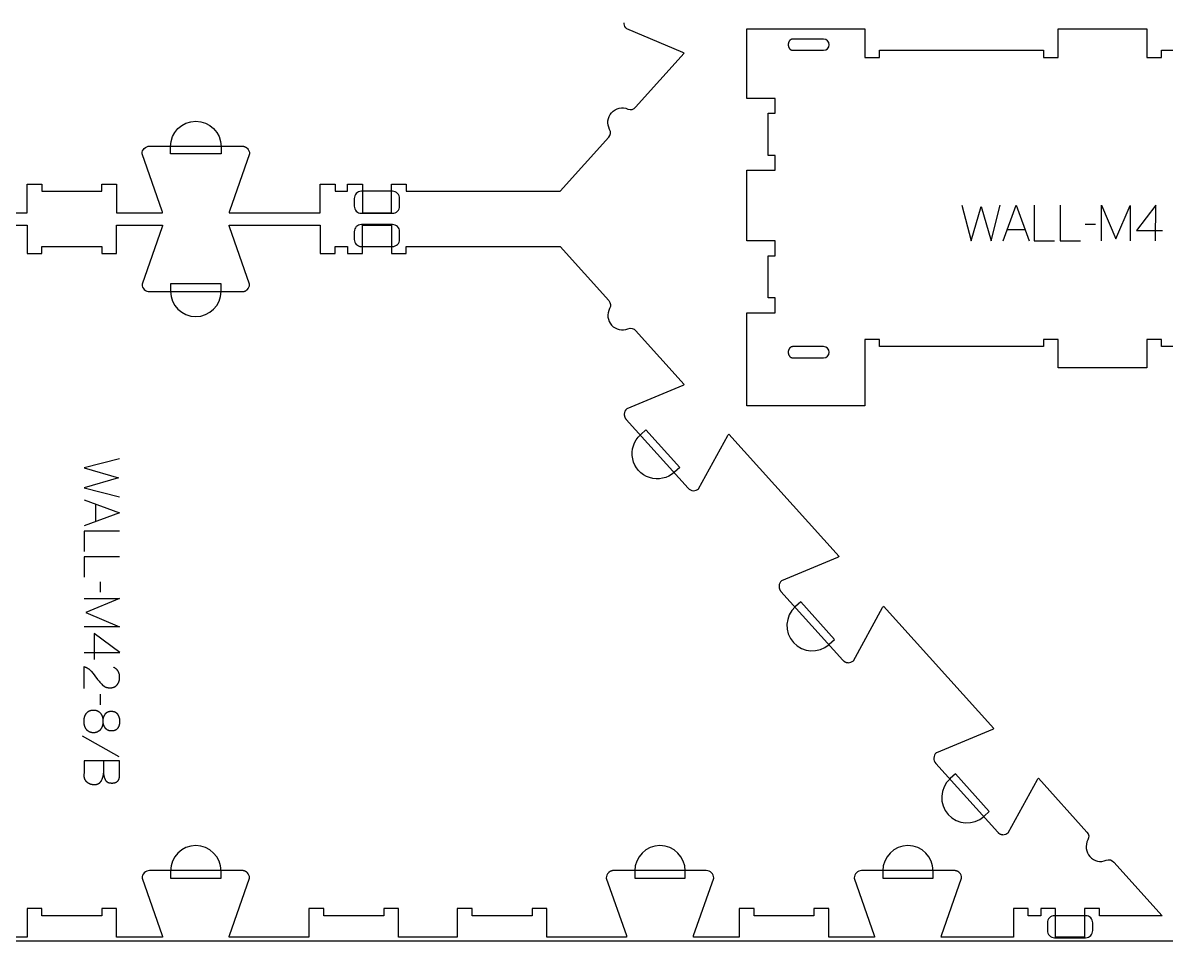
# Model space of a CAD drawing. Extents: x 2032 to 5216, y -27186 to -19593.
# Drawn here: x 2995 to 3959, y -22837 to -22063 of the extents above; entities that cross this region are included whole.
import ezdxf

# ---------------------------------------------------------------- set-up
doc = ezdxf.new("R2010")
doc.units = 0
for name, color, linetype in [('0_SHEET_SPRUCEPLY_2440X122', 1, 'CONTINUOUS'), ('1_ANYTOOL_1MMDEEP_LABELS_S', 2, 'CONTINUOUS'), ('3_ANYTOOL_CUTTHROUGH_INSID', 4, 'CONTINUOUS'), ('4_ANYTOOL_CUTTHROUGH_OUTSI', 5, 'CONTINUOUS'), ('5_ANYTOOL_HALF_MILL_9MM_IN', 3, 'CONTINUOUS')]:
    doc.layers.add(name, color=color, linetype=linetype)

msp = doc.modelspace()

# ---------------------------------------------------------------- linework, layer by layer
at = {"layer": '0_SHEET_SPRUCEPLY_2440X122'}
msp.add_lwpolyline([(4843.91, -21616.71), (4843.91, -22836.71), (2403.91, -22836.71), (2403.91, -21616.71)], close=True, dxfattribs=at)
at = {"layer": '1_ANYTOOL_1MMDEEP_LABELS_S'}
for points in [[(3786.63, -22217.07), (3794.34, -22247.07), (3802.78, -22217.97), (3811.27, -22247.07), (3818.77, -22217.07)], [(3821.34, -22247.07), (3832.23, -22217.07), (3843.28, -22247.07)], [(3847.57, -22217.07), (3847.57, -22247.07), (3864.67, -22247.07)], [(3869.38, -22217.07), (3869.38, -22247.07), (3886.48, -22247.07)], [(3904.27, -22247.07), (3904.27, -22217.07), (3916.27, -22245.44), (3928.27, -22217.2), (3928.27, -22247.07)], [(3949.83, -22247.07), (3949.87, -22217.03), (3933.84, -22238.42)], [(3824.81, -22237.52), (3839.73, -22237.52)], [(3899.13, -22233.19), (3890.34, -22233.27)], [(3933.84, -22238.42), (3955.61, -22238.42)], [(3076.97, -22430.47), (3046.97, -22438.18), (3076.07, -22446.62), (3046.97, -22455.11), (3076.97, -22462.61)], [(3046.97, -22465.18), (3076.97, -22476.07), (3046.97, -22487.12)], [(3056.53, -22468.65), (3056.53, -22483.57)], [(3076.97, -22491.41), (3046.97, -22491.41), (3046.97, -22508.51)], [(3076.97, -22513.22), (3046.97, -22513.22), (3046.97, -22530.32)], [(3060.85, -22542.97), (3060.77, -22534.18)], [(3046.97, -22548.11), (3076.97, -22548.11), (3048.6, -22560.11), (3076.84, -22572.11), (3046.97, -22572.11)], [(3046.97, -22593.67), (3077.01, -22593.71), (3055.63, -22577.68)], [(3055.63, -22577.68), (3055.63, -22599.45)], [(3047.01, -22623.88), (3047.05, -22605.58), (3047.51, -22605.73), (3047.73, -22605.81), (3047.96, -22605.89), (3048.18, -22605.97), (3048.39, -22606.06), (3048.61, -22606.16), (3048.82, -22606.25), (3049.03, -22606.35), (3049.24, -22606.46), (3049.44, -22606.56), (3049.65, -22606.67), (3049.85, -22606.79), (3050.04, -22606.9), (3050.24, -22607.03), (3050.43, -22607.15), (3050.63, -22607.28), (3050.81, -22607.41), (3051, -22607.55), (3051.18, -22607.69), (3051.37, -22607.83), (3051.54, -22607.97), (3051.72, -22608.12), (3051.9, -22608.28), (3052.07, -22608.43), (3052.24, -22608.59), (3052.4, -22608.76), (3052.57, -22608.93), (3052.73, -22609.1), (3052.89, -22609.27), (3053.2, -22609.63), (3054.42, -22611.11), (3055.61, -22612.6), (3056.77, -22614.11), (3057.9, -22615.63), (3058.46, -22616.39), (3059.03, -22617.12), (3059.6, -22617.83), (3060.19, -22618.52), (3060.78, -22619.19), (3061.38, -22619.83), (3061.99, -22620.45), (3062.61, -22621.05), (3062.77, -22621.2), (3062.93, -22621.34), (3063.09, -22621.47), (3063.25, -22621.6), (3063.42, -22621.73), (3063.58, -22621.85), (3063.75, -22621.97), (3063.93, -22622.08), (3064.1, -22622.19), (3064.28, -22622.3), (3064.46, -22622.39), (3064.64, -22622.49), (3064.82, -22622.58), (3065.01, -22622.66), (3065.2, -22622.74), (3065.39, -22622.82), (3065.58, -22622.89), (3065.77, -22622.96), (3065.97, -22623.02), (3066.17, -22623.08), (3066.37, -22623.13), (3066.58, -22623.18), (3066.78, -22623.22), (3066.99, -22623.26), (3067.2, -22623.3), (3067.41, -22623.33), (3067.63, -22623.35), (3067.85, -22623.37), (3068.07, -22623.39), (3068.29, -22623.4), (3068.51, -22623.41), (3068.74, -22623.41), (3068.99, -22623.41), (3069.24, -22623.4), (3069.48, -22623.39), (3069.72, -22623.37), (3069.95, -22623.35), (3070.18, -22623.32), (3070.41, -22623.29), (3070.63, -22623.25), (3070.85, -22623.21), (3071.07, -22623.16), (3071.28, -22623.11), (3071.49, -22623.05), (3071.69, -22622.99), (3071.9, -22622.93), (3072.09, -22622.85), (3072.29, -22622.78), (3072.48, -22622.7), (3072.66, -22622.61), (3072.84, -22622.52), (3073.02, -22622.42), (3073.2, -22622.32), (3073.37, -22622.21), (3073.53, -22622.1), (3073.7, -22621.99), (3073.86, -22621.87), (3074.01, -22621.74), (3074.16, -22621.61), (3074.31, -22621.47), (3074.46, -22621.33), (3074.6, -22621.19), (3074.73, -22621.04), (3074.87, -22620.88), (3075, -22620.72), (3075.12, -22620.56), (3075.24, -22620.4), (3075.36, -22620.23), (3075.47, -22620.06), (3075.58, -22619.89), (3075.69, -22619.71), (3075.79, -22619.53), (3075.88, -22619.35), (3075.98, -22619.17), (3076.06, -22618.99), (3076.15, -22618.8), (3076.23, -22618.61), (3076.3, -22618.41), (3076.38, -22618.22), (3076.44, -22618.02), (3076.51, -22617.82), (3076.57, -22617.62), (3076.62, -22617.41), (3076.67, -22617.2), (3076.72, -22616.99), (3076.76, -22616.78), (3076.8, -22616.56), (3076.84, -22616.34), (3076.87, -22616.12), (3076.89, -22615.89), (3076.92, -22615.67), (3076.94, -22615.44), (3076.95, -22615.21), (3076.96, -22614.97), (3076.97, -22614.5), (3076.96, -22614.13), (3076.95, -22613.77), (3076.92, -22613.42), (3076.89, -22613.07), (3076.84, -22612.73), (3076.79, -22612.39), (3076.72, -22612.07), (3076.65, -22611.75), (3076.56, -22611.43), (3076.52, -22611.28), (3076.47, -22611.13), (3076.42, -22610.97), (3076.37, -22610.82), (3076.31, -22610.68), (3076.25, -22610.53), (3076.19, -22610.38), (3076.13, -22610.24), (3076.06, -22610.1), (3075.99, -22609.96), (3075.92, -22609.82), (3075.85, -22609.69), (3075.77, -22609.55), (3075.69, -22609.42), (3075.61, -22609.28), (3075.53, -22609.15), (3075.44, -22609.03), (3075.35, -22608.9), (3075.26, -22608.77), (3075.17, -22608.65), (3075.07, -22608.53), (3074.98, -22608.41), (3074.87, -22608.29), (3074.77, -22608.17), (3074.67, -22608.06), (3074.56, -22607.94), (3074.45, -22607.83), (3074.33, -22607.72), (3074.22, -22607.61), (3074.1, -22607.5), (3073.98, -22607.4), (3073.86, -22607.29), (3073.6, -22607.09), (3073.34, -22606.89), (3073.06, -22606.7), (3072.78, -22606.52), (3072.49, -22606.34), (3072.18, -22606.17), (3071.87, -22606.01)], [(3060.85, -22637.6), (3060.77, -22628.81)], [(3076.5, -22681.4), (3045.73, -22664.21)], [(3076.97, -22684.82), (3046.97, -22684.82), (3046.97, -22694.51), (3046.88, -22697.04), (3046.88, -22697.27), (3046.88, -22697.49), (3046.88, -22697.72), (3046.89, -22697.93), (3046.91, -22698.15), (3046.93, -22698.36), (3046.96, -22698.57), (3047, -22698.78), (3047.04, -22698.98), (3047.08, -22699.18), (3047.13, -22699.38), (3047.19, -22699.58), (3047.25, -22699.77), (3047.32, -22699.96), (3047.39, -22700.14), (3047.47, -22700.32), (3047.55, -22700.5), (3047.64, -22700.68), (3047.73, -22700.85), (3047.83, -22701.02), (3047.94, -22701.18), (3048.05, -22701.35), (3048.17, -22701.51), (3048.29, -22701.66), (3048.42, -22701.82), (3048.55, -22701.97), (3048.69, -22702.11), (3048.84, -22702.26), (3048.99, -22702.4), (3049.15, -22702.54), (3049.31, -22702.67), (3049.48, -22702.8), (3049.65, -22702.93), (3049.82, -22703.05), (3049.99, -22703.17), (3050.16, -22703.29), (3050.34, -22703.4), (3050.52, -22703.51), (3050.69, -22703.61), (3050.87, -22703.71), (3051.05, -22703.81), (3051.23, -22703.9), (3051.41, -22703.99), (3051.6, -22704.07), (3051.78, -22704.15), (3051.97, -22704.22), (3052.15, -22704.29), (3052.34, -22704.36), (3052.53, -22704.42), (3052.72, -22704.48), (3052.91, -22704.54), (3053.1, -22704.59), (3053.3, -22704.64), (3053.49, -22704.68), (3053.69, -22704.72), (3053.88, -22704.75), (3054.08, -22704.78), (3054.28, -22704.81), (3054.48, -22704.83), (3054.68, -22704.85), (3054.88, -22704.86), (3055.09, -22704.87), (3055.29, -22704.88), (3055.5, -22704.88), (3055.75, -22704.88), (3056, -22704.87), (3056.24, -22704.86), (3056.48, -22704.84), (3056.71, -22704.81), (3056.94, -22704.78), (3057.17, -22704.74), (3057.39, -22704.7), (3057.61, -22704.65), (3057.82, -22704.6), (3058.02, -22704.54), (3058.23, -22704.47), (3058.43, -22704.4), (3058.62, -22704.32), (3058.81, -22704.24), (3058.99, -22704.15), (3059.09, -22704.11), (3059.18, -22704.06), (3059.26, -22704.01), (3059.35, -22703.96), (3059.44, -22703.91), (3059.52, -22703.85), (3059.61, -22703.8), (3059.69, -22703.74), (3059.77, -22703.68), (3059.85, -22703.63), (3059.93, -22703.57), (3060.01, -22703.5), (3060.09, -22703.44), (3060.16, -22703.38), (3060.24, -22703.31), (3060.31, -22703.24), (3060.39, -22703.17), (3060.46, -22703.1), (3060.53, -22703.03), (3060.6, -22702.96), (3060.67, -22702.88), (3060.73, -22702.81), (3060.87, -22702.65), (3060.99, -22702.49), (3061.12, -22702.32), (3061.23, -22702.15), (3061.35, -22701.97), (3061.56, -22701.6), (3061.77, -22701.23), (3061.96, -22700.85), (3062.14, -22700.46), (3062.31, -22700.07), (3062.47, -22699.67), (3062.62, -22699.27), (3062.76, -22698.86), (3062.88, -22698.44), (3062.99, -22698.02), (3063.09, -22697.59), (3063.18, -22697.16), (3063.26, -22696.72), (3063.33, -22696.28), (3063.38, -22695.82), (3063.43, -22695.37)], [(3063.3, -22684.82), (3063.43, -22695.37), (3063.46, -22695.77), (3063.5, -22696.16), (3063.55, -22696.55), (3063.6, -22696.93), (3063.67, -22697.31), (3063.75, -22697.68), (3063.83, -22698.04), (3063.92, -22698.4), (3064.03, -22698.76), (3064.14, -22699.11), (3064.26, -22699.45), (3064.39, -22699.79), (3064.52, -22700.12), (3064.67, -22700.45), (3064.83, -22700.77), (3064.99, -22701.09), (3065.03, -22701.17), (3065.08, -22701.24), (3065.12, -22701.32), (3065.17, -22701.39), (3065.22, -22701.46), (3065.27, -22701.54), (3065.32, -22701.61), (3065.37, -22701.68), (3065.42, -22701.74), (3065.48, -22701.81), (3065.54, -22701.88), (3065.59, -22701.94), (3065.65, -22702), (3065.71, -22702.07), (3065.78, -22702.13), (3065.84, -22702.18), (3065.9, -22702.24), (3065.97, -22702.3), (3066.04, -22702.36), (3066.11, -22702.41), (3066.18, -22702.46), (3066.25, -22702.52), (3066.32, -22702.57), (3066.4, -22702.62), (3066.47, -22702.66), (3066.55, -22702.71), (3066.63, -22702.76), (3066.71, -22702.8), (3066.79, -22702.85), (3066.87, -22702.89), (3066.96, -22702.93), (3067.04, -22702.97), (3067.13, -22703.01), (3067.22, -22703.04), (3067.4, -22703.12), (3067.58, -22703.18), (3067.77, -22703.24), (3067.97, -22703.3), (3068.17, -22703.35), (3068.38, -22703.4), (3068.59, -22703.44), (3068.81, -22703.48), (3069.04, -22703.51), (3069.27, -22703.53), (3069.5, -22703.56), (3069.74, -22703.57), (3069.99, -22703.59), (3070.24, -22703.59), (3070.5, -22703.6), (3070.89, -22703.59), (3071.09, -22703.58), (3071.28, -22703.57), (3071.47, -22703.55), (3071.65, -22703.54), (3071.83, -22703.52), (3072.01, -22703.49), (3072.19, -22703.46), (3072.36, -22703.43), (3072.53, -22703.4), (3072.7, -22703.36), (3072.86, -22703.32), (3073.02, -22703.28), (3073.17, -22703.23), (3073.33, -22703.18), (3073.48, -22703.12), (3073.62, -22703.07), (3073.77, -22703.01), (3073.91, -22702.94), (3074.05, -22702.88), (3074.18, -22702.81), (3074.31, -22702.73), (3074.44, -22702.66), (3074.56, -22702.58), (3074.69, -22702.49), (3074.81, -22702.41), (3074.92, -22702.32), (3075.03, -22702.22), (3075.14, -22702.13), (3075.25, -22702.03), (3075.35, -22701.92), (3075.45, -22701.82), (3075.55, -22701.71), (3075.64, -22701.6), (3075.73, -22701.48), (3075.82, -22701.36), (3075.9, -22701.24), (3075.98, -22701.11), (3076.06, -22700.98), (3076.13, -22700.85), (3076.2, -22700.72), (3076.27, -22700.58), (3076.34, -22700.44), (3076.4, -22700.29), (3076.46, -22700.14), (3076.51, -22699.99), (3076.56, -22699.83), (3076.61, -22699.68), (3076.66, -22699.51), (3076.7, -22699.35), (3076.74, -22699.18), (3076.78, -22699.01), (3076.81, -22698.84), (3076.84, -22698.66), (3076.87, -22698.48), (3076.89, -22698.29), (3076.91, -22698.1), (3076.93, -22697.91), (3076.94, -22697.72), (3076.96, -22697.32), (3076.97, -22696.91), (3076.97, -22684.82)]]:
    msp.add_lwpolyline(points, dxfattribs=at)
for points in [[(3062.95, -22651.65), (3062.95, -22652.19), (3062.92, -22652.71), (3062.9, -22652.96), (3062.88, -22653.22), (3062.85, -22653.47), (3062.82, -22653.71), (3062.78, -22653.95), (3062.74, -22654.19), (3062.69, -22654.43), (3062.64, -22654.66), (3062.59, -22654.89), (3062.53, -22655.12), (3062.47, -22655.34), (3062.4, -22655.56), (3062.33, -22655.77), (3062.26, -22655.99), (3062.18, -22656.2), (3062.09, -22656.4), (3062, -22656.6), (3061.91, -22656.8), (3061.81, -22657), (3061.71, -22657.19), (3061.61, -22657.38), (3061.5, -22657.57), (3061.38, -22657.75), (3061.26, -22657.93), (3061.14, -22658.11), (3061.01, -22658.28), (3060.88, -22658.45), (3060.75, -22658.62), (3060.61, -22658.78), (3060.47, -22658.94), (3060.32, -22659.09), (3060.17, -22659.23), (3060.02, -22659.38), (3059.87, -22659.51), (3059.71, -22659.64), (3059.56, -22659.77), (3059.39, -22659.89), (3059.23, -22660.01), (3059.06, -22660.12), (3058.9, -22660.22), (3058.72, -22660.32), (3058.55, -22660.42), (3058.37, -22660.51), (3058.19, -22660.59), (3058.01, -22660.67), (3057.82, -22660.75), (3057.63, -22660.82), (3057.44, -22660.88), (3057.25, -22660.94), (3057.05, -22660.99), (3056.85, -22661.04), (3056.65, -22661.09), (3056.45, -22661.13), (3056.24, -22661.16), (3056.03, -22661.19), (3055.82, -22661.21), (3055.6, -22661.23), (3055.38, -22661.24), (3055.16, -22661.25), (3054.94, -22661.25), (3054.71, -22661.25), (3054.49, -22661.24), (3054.27, -22661.23), (3054.05, -22661.21), (3053.84, -22661.19), (3053.63, -22661.16), (3053.42, -22661.13), (3053.21, -22661.09), (3053.01, -22661.04), (3052.81, -22660.99), (3052.61, -22660.94), (3052.42, -22660.88), (3052.22, -22660.82), (3052.03, -22660.75), (3051.85, -22660.67), (3051.67, -22660.59), (3051.49, -22660.51), (3051.31, -22660.42), (3051.13, -22660.32), (3050.96, -22660.22), (3050.79, -22660.12), (3050.63, -22660.01), (3050.47, -22659.89), (3050.31, -22659.77), (3050.15, -22659.64), (3050, -22659.51), (3049.84, -22659.38), (3049.7, -22659.23), (3049.55, -22659.09), (3049.41, -22658.94), (3049.27, -22658.78), (3049.13, -22658.62), (3049, -22658.45), (3048.87, -22658.28), (3048.75, -22658.11), (3048.63, -22657.93), (3048.51, -22657.75), (3048.4, -22657.57), (3048.29, -22657.38), (3048.19, -22657.19), (3048.09, -22657), (3047.99, -22656.8), (3047.9, -22656.6), (3047.81, -22656.4), (3047.73, -22656.2), (3047.65, -22655.99), (3047.58, -22655.77), (3047.51, -22655.56), (3047.44, -22655.34), (3047.38, -22655.12), (3047.33, -22654.89), (3047.27, -22654.66), (3047.22, -22654.43), (3047.18, -22654.19), (3047.14, -22653.95), (3047.1, -22653.71), (3047.07, -22653.47), (3047.04, -22653.22), (3047.02, -22652.96), (3047, -22652.71), (3046.98, -22652.19), (3046.97, -22651.65), (3046.98, -22651.12), (3047, -22650.61), (3047.02, -22650.35), (3047.04, -22650.1), (3047.07, -22649.86), (3047.1, -22649.61), (3047.14, -22649.37), (3047.18, -22649.13), (3047.22, -22648.9), (3047.27, -22648.67), (3047.33, -22648.44), (3047.38, -22648.22), (3047.44, -22648), (3047.51, -22647.78), (3047.58, -22647.56), (3047.65, -22647.35), (3047.73, -22647.14), (3047.81, -22646.94), (3047.9, -22646.74), (3047.99, -22646.54), (3048.09, -22646.34), (3048.19, -22646.15), (3048.29, -22645.96), (3048.4, -22645.78), (3048.51, -22645.59), (3048.63, -22645.42), (3048.75, -22645.24), (3048.87, -22645.07), (3049, -22644.9), (3049.13, -22644.73), (3049.27, -22644.57), (3049.41, -22644.41), (3049.55, -22644.26), (3049.7, -22644.11), (3049.84, -22643.97), (3050, -22643.84), (3050.15, -22643.7), (3050.31, -22643.58), (3050.47, -22643.46), (3050.63, -22643.34), (3050.79, -22643.23), (3050.96, -22643.12), (3051.13, -22643.02), (3051.31, -22642.93), (3051.49, -22642.84), (3051.67, -22642.75), (3051.85, -22642.67), (3052.03, -22642.6), (3052.22, -22642.53), (3052.42, -22642.47), (3052.61, -22642.41), (3052.81, -22642.35), (3053.01, -22642.3), (3053.21, -22642.26), (3053.42, -22642.22), (3053.63, -22642.19), (3053.84, -22642.16), (3054.05, -22642.14), (3054.27, -22642.12), (3054.49, -22642.11), (3054.71, -22642.1), (3054.94, -22642.1), (3055.16, -22642.1), (3055.38, -22642.11), (3055.6, -22642.12), (3055.82, -22642.14), (3056.03, -22642.16), (3056.24, -22642.19), (3056.45, -22642.22), (3056.65, -22642.26), (3056.85, -22642.3), (3057.05, -22642.35), (3057.25, -22642.41), (3057.44, -22642.47), (3057.63, -22642.53), (3057.82, -22642.6), (3058.01, -22642.67), (3058.19, -22642.75), (3058.37, -22642.84), (3058.55, -22642.93), (3058.72, -22643.02), (3058.9, -22643.12), (3059.06, -22643.23), (3059.23, -22643.34), (3059.39, -22643.46), (3059.56, -22643.58), (3059.71, -22643.7), (3059.87, -22643.84), (3060.02, -22643.97), (3060.17, -22644.11), (3060.32, -22644.26), (3060.47, -22644.41), (3060.61, -22644.57), (3060.75, -22644.73), (3060.88, -22644.9), (3061.01, -22645.07), (3061.14, -22645.24), (3061.26, -22645.42), (3061.38, -22645.59), (3061.5, -22645.78), (3061.61, -22645.96), (3061.71, -22646.15), (3061.81, -22646.34), (3061.91, -22646.54), (3062, -22646.74), (3062.09, -22646.94), (3062.18, -22647.14), (3062.26, -22647.35), (3062.33, -22647.56), (3062.4, -22647.78), (3062.47, -22648), (3062.53, -22648.22), (3062.59, -22648.44), (3062.64, -22648.67), (3062.69, -22648.9), (3062.74, -22649.13), (3062.78, -22649.37), (3062.82, -22649.61), (3062.85, -22649.86), (3062.88, -22650.1), (3062.9, -22650.35), (3062.92, -22650.61), (3062.95, -22651.12)], [(3076.97, -22651.78), (3076.96, -22652.19), (3076.94, -22652.6), (3076.91, -22653), (3076.89, -22653.19), (3076.86, -22653.39), (3076.84, -22653.58), (3076.8, -22653.77), (3076.77, -22653.96), (3076.73, -22654.14), (3076.69, -22654.33), (3076.65, -22654.51), (3076.6, -22654.69), (3076.55, -22654.87), (3076.5, -22655.04), (3076.44, -22655.22), (3076.38, -22655.39), (3076.32, -22655.56), (3076.25, -22655.73), (3076.18, -22655.89), (3076.1, -22656.05), (3076.03, -22656.22), (3075.95, -22656.38), (3075.86, -22656.53), (3075.78, -22656.69), (3075.69, -22656.84), (3075.6, -22657), (3075.5, -22657.14), (3075.4, -22657.29), (3075.3, -22657.44), (3075.19, -22657.58), (3075.08, -22657.72), (3074.97, -22657.85), (3074.85, -22657.98), (3074.73, -22658.1), (3074.61, -22658.22), (3074.48, -22658.34), (3074.35, -22658.45), (3074.22, -22658.56), (3074.08, -22658.66), (3073.94, -22658.76), (3073.8, -22658.85), (3073.65, -22658.94), (3073.5, -22659.02), (3073.34, -22659.1), (3073.19, -22659.17), (3073.02, -22659.24), (3072.86, -22659.31), (3072.69, -22659.37), (3072.52, -22659.43), (3072.35, -22659.48), (3072.17, -22659.53), (3071.99, -22659.57), (3071.8, -22659.61), (3071.61, -22659.64), (3071.42, -22659.67), (3071.23, -22659.7), (3071.03, -22659.72), (3070.82, -22659.73), (3070.62, -22659.74), (3070.41, -22659.75), (3070.2, -22659.75), (3069.97, -22659.75), (3069.75, -22659.74), (3069.53, -22659.73), (3069.32, -22659.71), (3069.1, -22659.69), (3068.9, -22659.66), (3068.69, -22659.63), (3068.49, -22659.59), (3068.3, -22659.55), (3068.1, -22659.5), (3067.91, -22659.45), (3067.73, -22659.39), (3067.55, -22659.33), (3067.37, -22659.26), (3067.2, -22659.19), (3067.03, -22659.11), (3066.86, -22659.03), (3066.69, -22658.94), (3066.54, -22658.85), (3066.38, -22658.75), (3066.23, -22658.64), (3066.08, -22658.54), (3065.93, -22658.42), (3065.79, -22658.31), (3065.66, -22658.18), (3065.52, -22658.05), (3065.39, -22657.92), (3065.27, -22657.78), (3065.14, -22657.64), (3065.02, -22657.49), (3064.91, -22657.34), (3064.8, -22657.18), (3064.69, -22657.02), (3064.58, -22656.86), (3064.48, -22656.69), (3064.38, -22656.53), (3064.29, -22656.36), (3064.2, -22656.19), (3064.11, -22656.03), (3064.03, -22655.86), (3063.95, -22655.68), (3063.87, -22655.51), (3063.8, -22655.34), (3063.73, -22655.16), (3063.66, -22654.99), (3063.6, -22654.81), (3063.54, -22654.63), (3063.48, -22654.45), (3063.43, -22654.27), (3063.38, -22654.08), (3063.33, -22653.9), (3063.29, -22653.72), (3063.25, -22653.53), (3063.21, -22653.34), (3063.18, -22653.15), (3063.15, -22652.96), (3063.12, -22652.77), (3063.1, -22652.58), (3063.08, -22652.38), (3063.07, -22652.19), (3063.05, -22651.99), (3063.05, -22651.79), (3063.04, -22651.4), (3063.05, -22651.01), (3063.06, -22650.63), (3063.1, -22650.26), (3063.12, -22650.07), (3063.14, -22649.88), (3063.17, -22649.7), (3063.2, -22649.51), (3063.23, -22649.33), (3063.27, -22649.15), (3063.31, -22648.97), (3063.35, -22648.79), (3063.4, -22648.61), (3063.45, -22648.43), (3063.5, -22648.26), (3063.55, -22648.08), (3063.61, -22647.9), (3063.68, -22647.73), (3063.74, -22647.56), (3063.81, -22647.39), (3063.88, -22647.21), (3063.96, -22647.04), (3064.03, -22646.87), (3064.11, -22646.71), (3064.29, -22646.37), (3064.47, -22646.04), (3064.67, -22645.72), (3064.77, -22645.56), (3064.88, -22645.4), (3064.99, -22645.25), (3065.11, -22645.11), (3065.23, -22644.97), (3065.35, -22644.84), (3065.41, -22644.77), (3065.48, -22644.71), (3065.54, -22644.64), (3065.61, -22644.58), (3065.68, -22644.52), (3065.74, -22644.46), (3065.81, -22644.41), (3065.88, -22644.35), (3065.95, -22644.29), (3066.03, -22644.24), (3066.1, -22644.19), (3066.17, -22644.14), (3066.25, -22644.09), (3066.32, -22644.04), (3066.4, -22643.99), (3066.48, -22643.94), (3066.64, -22643.86), (3066.8, -22643.77), (3066.97, -22643.69), (3067.14, -22643.62), (3067.31, -22643.55), (3067.49, -22643.49), (3067.67, -22643.43), (3067.86, -22643.38), (3068.05, -22643.33), (3068.24, -22643.29), (3068.44, -22643.25), (3068.64, -22643.21), (3068.85, -22643.19), (3069.06, -22643.16), (3069.27, -22643.15), (3069.49, -22643.13), (3069.71, -22643.13), (3069.94, -22643.12), (3070.17, -22643.13), (3070.39, -22643.13), (3070.61, -22643.15), (3070.82, -22643.17), (3071.03, -22643.19), (3071.24, -22643.22), (3071.44, -22643.25), (3071.64, -22643.29), (3071.83, -22643.33), (3072.03, -22643.38), (3072.21, -22643.44), (3072.4, -22643.49), (3072.58, -22643.56), (3072.75, -22643.63), (3072.93, -22643.7), (3073.09, -22643.78), (3073.26, -22643.87), (3073.42, -22643.96), (3073.58, -22644.05), (3073.73, -22644.15), (3073.81, -22644.21), (3073.88, -22644.26), (3073.95, -22644.31), (3074.03, -22644.37), (3074.17, -22644.49), (3074.31, -22644.61), (3074.44, -22644.73), (3074.57, -22644.86), (3074.7, -22645), (3074.82, -22645.14), (3074.94, -22645.29), (3075.06, -22645.44), (3075.17, -22645.6), (3075.28, -22645.76), (3075.38, -22645.92), (3075.48, -22646.09), (3075.58, -22646.26), (3075.67, -22646.43), (3075.76, -22646.6), (3075.85, -22646.77), (3075.93, -22646.95), (3076.02, -22647.12), (3076.09, -22647.3), (3076.17, -22647.48), (3076.24, -22647.66), (3076.31, -22647.84), (3076.37, -22648.02), (3076.43, -22648.21), (3076.49, -22648.4), (3076.54, -22648.58), (3076.6, -22648.77), (3076.64, -22648.96), (3076.69, -22649.15), (3076.73, -22649.35), (3076.77, -22649.54), (3076.8, -22649.74), (3076.86, -22650.13), (3076.91, -22650.54), (3076.94, -22650.95), (3076.96, -22651.36)]]:
    msp.add_lwpolyline(points, close=True, dxfattribs=at)
at = {"layer": '3_ANYTOOL_CUTTHROUGH_INSID', "color": 4}
for points in [[(3670.03, -22077.09), (3644.29, -22077.09), (3644.19, -22077.09), (3644.1, -22077.1), (3644, -22077.1), (3643.9, -22077.11), (3643.8, -22077.12), (3643.71, -22077.14), (3643.61, -22077.16), (3643.51, -22077.18), (3643.42, -22077.2), (3643.32, -22077.23), (3643.22, -22077.26), (3643.12, -22077.29), (3643.02, -22077.32), (3642.93, -22077.36), (3642.83, -22077.4), (3642.74, -22077.44), (3642.64, -22077.49), (3642.55, -22077.54), (3642.46, -22077.6), (3642.37, -22077.65), (3642.28, -22077.71), (3642.19, -22077.77), (3642.1, -22077.83), (3642.02, -22077.9), (3641.93, -22077.97), (3641.85, -22078.04), (3641.77, -22078.12), (3641.69, -22078.2), (3641.61, -22078.28), (3641.53, -22078.36), (3641.46, -22078.44), (3641.39, -22078.53), (3641.32, -22078.61), (3641.25, -22078.71), (3641.18, -22078.8), (3641.12, -22078.89), (3641.06, -22078.99), (3641, -22079.08), (3640.94, -22079.18), (3640.89, -22079.28), (3640.84, -22079.38), (3640.79, -22079.49), (3640.74, -22079.59), (3640.7, -22079.69), (3640.65, -22079.8), (3640.61, -22079.91), (3640.58, -22080.01), (3640.54, -22080.12), (3640.51, -22080.23), (3640.48, -22080.34), (3640.45, -22080.44), (3640.42, -22080.55), (3640.4, -22080.66), (3640.38, -22080.77), (3640.36, -22080.88), (3640.34, -22080.99), (3640.33, -22081.1), (3640.32, -22081.2), (3640.31, -22081.31), (3640.3, -22081.41), (3640.29, -22081.52), (3640.29, -22081.63), (3640.28, -22081.73), (3640.28, -22081.84), (3640.28, -22081.95), (3640.29, -22082.05), (3640.29, -22082.16), (3640.3, -22082.27), (3640.31, -22082.37), (3640.32, -22082.48), (3640.33, -22082.59), (3640.34, -22082.69), (3640.36, -22082.8), (3640.38, -22082.91), (3640.4, -22083.02), (3640.42, -22083.13), (3640.45, -22083.24), (3640.48, -22083.35), (3640.51, -22083.45), (3640.54, -22083.56), (3640.58, -22083.67), (3640.61, -22083.77), (3640.65, -22083.88), (3640.7, -22083.99), (3640.74, -22084.09), (3640.79, -22084.19), (3640.84, -22084.3), (3640.89, -22084.4), (3640.94, -22084.5), (3641, -22084.6), (3641.06, -22084.69), (3641.12, -22084.79), (3641.18, -22084.88), (3641.25, -22084.98), (3641.32, -22085.07), (3641.39, -22085.15), (3641.46, -22085.24), (3641.53, -22085.32), (3641.61, -22085.41), (3641.69, -22085.48), (3641.77, -22085.56), (3641.85, -22085.64), (3641.93, -22085.71), (3642.02, -22085.78), (3642.1, -22085.85), (3642.19, -22085.91), (3642.28, -22085.97), (3642.37, -22086.03), (3642.46, -22086.08), (3642.55, -22086.14), (3642.64, -22086.19), (3642.74, -22086.24), (3642.83, -22086.28), (3642.93, -22086.32), (3643.02, -22086.36), (3643.12, -22086.39), (3643.22, -22086.43), (3643.32, -22086.45), (3643.42, -22086.48), (3643.51, -22086.51), (3643.61, -22086.53), (3643.71, -22086.54), (3643.8, -22086.56), (3643.9, -22086.57), (3644, -22086.58), (3644.1, -22086.59), (3644.19, -22086.59), (3644.29, -22086.59), (3670.03, -22086.59, 1)], [(3670.03, -22345.59, 1), (3670.03, -22336.09), (3644.29, -22336.09), (3644.19, -22336.09), (3644.1, -22336.1), (3644, -22336.1), (3643.9, -22336.11), (3643.8, -22336.12), (3643.71, -22336.14), (3643.61, -22336.16), (3643.51, -22336.18), (3643.42, -22336.2), (3643.32, -22336.23), (3643.22, -22336.26), (3643.12, -22336.29), (3643.02, -22336.32), (3642.93, -22336.36), (3642.83, -22336.4), (3642.74, -22336.44), (3642.64, -22336.49), (3642.55, -22336.54), (3642.46, -22336.6), (3642.37, -22336.65), (3642.28, -22336.71), (3642.19, -22336.77), (3642.1, -22336.83), (3642.02, -22336.9), (3641.93, -22336.97), (3641.85, -22337.04), (3641.77, -22337.12), (3641.69, -22337.2), (3641.61, -22337.28), (3641.53, -22337.36), (3641.46, -22337.44), (3641.39, -22337.53), (3641.32, -22337.61), (3641.25, -22337.71), (3641.18, -22337.8), (3641.12, -22337.89), (3641.06, -22337.99), (3641, -22338.08), (3640.94, -22338.18), (3640.89, -22338.28), (3640.84, -22338.38), (3640.79, -22338.49), (3640.74, -22338.59), (3640.7, -22338.69), (3640.65, -22338.8), (3640.61, -22338.91), (3640.58, -22339.01), (3640.54, -22339.12), (3640.51, -22339.23), (3640.48, -22339.34), (3640.45, -22339.44), (3640.42, -22339.55), (3640.4, -22339.66), (3640.38, -22339.77), (3640.36, -22339.88), (3640.34, -22339.99), (3640.33, -22340.1), (3640.32, -22340.2), (3640.31, -22340.31), (3640.3, -22340.41), (3640.29, -22340.52), (3640.29, -22340.63), (3640.28, -22340.73), (3640.28, -22340.84), (3640.28, -22340.95), (3640.29, -22341.05), (3640.29, -22341.16), (3640.3, -22341.27), (3640.31, -22341.37), (3640.32, -22341.48), (3640.33, -22341.59), (3640.34, -22341.69), (3640.36, -22341.8), (3640.38, -22341.91), (3640.4, -22342.02), (3640.42, -22342.13), (3640.45, -22342.24), (3640.48, -22342.35), (3640.51, -22342.45), (3640.54, -22342.56), (3640.58, -22342.67), (3640.61, -22342.77), (3640.65, -22342.88), (3640.7, -22342.99), (3640.74, -22343.09), (3640.79, -22343.19), (3640.84, -22343.3), (3640.89, -22343.4), (3640.94, -22343.5), (3641, -22343.6), (3641.06, -22343.69), (3641.12, -22343.79), (3641.18, -22343.88), (3641.25, -22343.98), (3641.32, -22344.07), (3641.39, -22344.15), (3641.46, -22344.24), (3641.53, -22344.32), (3641.61, -22344.41), (3641.69, -22344.48), (3641.77, -22344.56), (3641.85, -22344.64), (3641.93, -22344.71), (3642.02, -22344.78), (3642.1, -22344.85), (3642.19, -22344.91), (3642.28, -22344.97), (3642.37, -22345.03), (3642.46, -22345.08), (3642.55, -22345.14), (3642.64, -22345.19), (3642.74, -22345.24), (3642.83, -22345.28), (3642.93, -22345.32), (3643.02, -22345.36), (3643.12, -22345.39), (3643.22, -22345.43), (3643.32, -22345.45), (3643.42, -22345.48), (3643.51, -22345.51), (3643.61, -22345.53), (3643.71, -22345.54), (3643.8, -22345.56), (3643.9, -22345.57), (3644, -22345.58), (3644.1, -22345.59), (3644.19, -22345.59), (3644.29, -22345.59)]]:
    msp.add_lwpolyline(points, format="xyb", close=True, dxfattribs=at)
at = {"layer": '4_ANYTOOL_CUTTHROUGH_OUTSI', "color": 5}
for points in [[(2960.35, -22223.31), (2998.95, -22223.31), (2998.95, -22199.56), (2998.95, -22199.31), (3011.45, -22199.31), (3011.45, -22205.31), (3061.95, -22205.31), (3061.95, -22199.31), (3074.45, -22199.31), (3074.45, -22199.56), (3074.45, -22223.31), (3113.04, -22223.31), (3113.04, -22223.31, 0.061485), (3112.81, -22221.92), (3095.91, -22173.64), (3095.9, -22173.6), (3095.9, -22173.56), (3095.9, -22173.56, -0.414214), (3102.15, -22167.31), (3180.15, -22167.31), (3180.3, -22167.31), (3180.45, -22167.32), (3180.6, -22167.32), (3180.75, -22167.34), (3180.9, -22167.35), (3181.05, -22167.37), (3181.21, -22167.4), (3181.36, -22167.43), (3181.51, -22167.46), (3181.66, -22167.49), (3181.81, -22167.53), (3181.96, -22167.58), (3182.1, -22167.62), (3182.25, -22167.67), (3182.4, -22167.73), (3182.54, -22167.78), (3182.68, -22167.85), (3182.83, -22167.91), (3182.96, -22167.98), (3183.1, -22168.05), (3183.24, -22168.12), (3183.37, -22168.2), (3183.5, -22168.28), (3183.63, -22168.37), (3183.76, -22168.46), (3183.88, -22168.55), (3184, -22168.64), (3184.12, -22168.73), (3184.24, -22168.83), (3184.35, -22168.93), (3184.46, -22169.03), (3184.57, -22169.14, -0.198912), (3186.4, -22173.56), (3186.4, -22173.6), (3186.39, -22173.64), (3169.49, -22221.92), (3169.49, -22221.92, 0.061485), (3169.25, -22223.31), (3186.7, -22223.31), (3246.01, -22223.31), (3246.01, -22199.31), (3258.51, -22199.31), (3258.51, -22205.31), (3269.01, -22205.31), (3269.01, -22199.31), (3281.51, -22199.31), (3281.51, -22199.56), (3281.51, -22223.31), (3306.01, -22223.31), (3306.01, -22199.31), (3318.51, -22199.31), (3318.51, -22205.31), (3448.02, -22205.31), (3489.03, -22159.77), (3489.03, -22159.77, 0.317837), (3489.8, -22153.18, -0.707107), (3505.26, -22136.01, 0.317837), (3511.74, -22134.55), (3552.64, -22089.12, 0.061485), (3551.45, -22088.36), (3504.27, -22068.61), (3504.23, -22068.6), (3504.2, -22068.57), (3504.2, -22068.57, -0.198912), (3502.14, -22064.25), (3502.13, -22064.1), (3502.13, -22063.95), (3502.13, -22063.8), (3502.14, -22063.65), (3502.15, -22063.5), (3502.16, -22063.34)], [(2960.35, -22233.81), (2998.95, -22233.81), (2998.95, -22257.56), (2998.95, -22257.81), (3011.45, -22257.81), (3011.45, -22251.81), (3061.95, -22251.81), (3061.95, -22257.81), (3074.45, -22257.81), (3074.45, -22233.81), (3113.04, -22233.81), (3113.04, -22233.81, -0.061485), (3112.81, -22235.2), (3095.91, -22283.48), (3095.9, -22283.52), (3095.9, -22283.56), (3095.9, -22283.56, 0.414214), (3102.15, -22289.81), (3180.15, -22289.81), (3180.3, -22289.81), (3180.45, -22289.8), (3180.6, -22289.79), (3180.75, -22289.78), (3180.9, -22289.76), (3181.05, -22289.74), (3181.21, -22289.72), (3181.36, -22289.69), (3181.51, -22289.66), (3181.66, -22289.63), (3181.81, -22289.59), (3181.96, -22289.54), (3182.1, -22289.5), (3182.25, -22289.45), (3182.4, -22289.39), (3182.54, -22289.33), (3182.68, -22289.27), (3182.83, -22289.21), (3182.96, -22289.14), (3183.1, -22289.07), (3183.24, -22288.99), (3183.37, -22288.92), (3183.5, -22288.83), (3183.63, -22288.75), (3183.76, -22288.66), (3183.88, -22288.57), (3184, -22288.48), (3184.12, -22288.38), (3184.24, -22288.29), (3184.35, -22288.19), (3184.46, -22288.08), (3184.57, -22287.98, 0.198912), (3186.4, -22283.56), (3186.4, -22283.52), (3186.39, -22283.48), (3169.49, -22235.2), (3169.49, -22235.2, -0.061485), (3169.25, -22233.81), (3186.7, -22233.81), (3246.01, -22233.81), (3246.01, -22257.81), (3258.51, -22257.81), (3258.51, -22251.81), (3269.01, -22251.81), (3269.01, -22257.81), (3281.51, -22257.81), (3281.51, -22233.81), (3306.01, -22233.81), (3306.01, -22257.81), (3318.51, -22257.81), (3318.51, -22251.81), (3448.02, -22251.81), (3489.03, -22297.35), (3489.03, -22297.35, -0.317837), (3489.8, -22303.94, 0.317837), (3491.46, -22317.99, 0.317837), (3505.26, -22321.11, -0.317837), (3511.74, -22322.57), (3552.64, -22368, -0.061485), (3551.45, -22368.76), (3504.27, -22388.51), (3504.23, -22388.52), (3504.2, -22388.55), (3504.2, -22388.55, 0.198912), (3502.14, -22392.87), (3502.13, -22393.02), (3502.13, -22393.17), (3502.13, -22393.32), (3502.14, -22393.47), (3502.15, -22393.62), (3502.16, -22393.78), (3502.17, -22393.93), (3502.19, -22394.08), (3502.22, -22394.23), (3502.25, -22394.38), (3502.28, -22394.54), (3502.31, -22394.69), (3502.35, -22394.84), (3502.39, -22394.99), (3502.44, -22395.13), (3502.49, -22395.28), (3502.54, -22395.43), (3502.6, -22395.57), (3502.66, -22395.71), (3502.73, -22395.86), (3502.79, -22395.99), (3502.86, -22396.13), (3502.94, -22396.27), (3503.02, -22396.4), (3503.1, -22396.53), (3503.18, -22396.66), (3503.27, -22396.79), (3503.36, -22396.91), (3503.45, -22397.03), (3503.54, -22397.15), (3503.64, -22397.26), (3503.74, -22397.38), (3555.93, -22455.34, 0.414214), (3564.76, -22455.81), (3564.79, -22455.78), (3564.81, -22455.74), (3589.38, -22410.88), (3589.38, -22410.88, -0.061485), (3590.25, -22409.77), (3683.06, -22512.84, -0.061485), (3681.87, -22513.6), (3634.68, -22533.34), (3634.64, -22533.36), (3634.61, -22533.39), (3634.61, -22533.39, 0.198912), (3632.55, -22537.71), (3632.55, -22537.86), (3632.54, -22538.01), (3632.55, -22538.16), (3632.55, -22538.31), (3632.56, -22538.46), (3632.57, -22538.61), (3632.59, -22538.77), (3632.61, -22538.92), (3632.63, -22539.07), (3632.66, -22539.22), (3632.69, -22539.37), (3632.73, -22539.53), (3632.76, -22539.68), (3632.81, -22539.82), (3632.85, -22539.97), (3632.9, -22540.12), (3632.96, -22540.27), (3633.01, -22540.41), (3633.07, -22540.55), (3633.14, -22540.69), (3633.21, -22540.83), (3633.28, -22540.97), (3633.35, -22541.11), (3633.43, -22541.24), (3633.51, -22541.37), (3633.59, -22541.5), (3633.68, -22541.63), (3633.77, -22541.75), (3633.86, -22541.87), (3633.95, -22541.99), (3634.05, -22542.1), (3634.15, -22542.22), (3686.34, -22600.18), (3686.44, -22600.29), (3686.55, -22600.4), (3686.66, -22600.51), (3686.77, -22600.61), (3686.88, -22600.71), (3687, -22600.81), (3687.12, -22600.91), (3687.24, -22601), (3687.36, -22601.09), (3687.49, -22601.18), (3687.62, -22601.26), (3687.75, -22601.35), (3687.88, -22601.42), (3688.02, -22601.5), (3688.16, -22601.57), (3688.3, -22601.64), (3688.44, -22601.71), (3688.58, -22601.77), (3688.72, -22601.83), (3688.87, -22601.88), (3689.02, -22601.93), (3689.16, -22601.98), (3689.31, -22602.02), (3689.46, -22602.06), (3689.61, -22602.1), (3689.76, -22602.13), (3689.91, -22602.16), (3690.06, -22602.18), (3690.21, -22602.2), (3690.36, -22602.22), (3690.51, -22602.23), (3690.66, -22602.24, 0.198912), (3695.17, -22600.64), (3695.2, -22600.62), (3695.22, -22600.58), (3719.79, -22555.72), (3719.79, -22555.72, -0.061485), (3720.67, -22554.61), (3813.47, -22657.68, -0.061485), (3812.28, -22658.44), (3765.1, -22678.18), (3765.06, -22678.2), (3765.03, -22678.23), (3765.03, -22678.23, 0.414214), (3764.56, -22687.05), (3816.76, -22745.02), (3816.86, -22745.13), (3816.96, -22745.24), (3817.07, -22745.34), (3817.18, -22745.45), (3817.29, -22745.55), (3817.41, -22745.65), (3817.53, -22745.75), (3817.65, -22745.84), (3817.78, -22745.93), (3817.9, -22746.02), (3818.03, -22746.1), (3818.16, -22746.18), (3818.3, -22746.26), (3818.43, -22746.34), (3818.57, -22746.41), (3818.71, -22746.48), (3818.85, -22746.54), (3818.99, -22746.61), (3819.14, -22746.66), (3819.28, -22746.72), (3819.43, -22746.77), (3819.58, -22746.82), (3819.72, -22746.86), (3819.87, -22746.9), (3820.02, -22746.93), (3820.17, -22746.97), (3820.32, -22746.99), (3820.47, -22747.02), (3820.62, -22747.04), (3820.77, -22747.06), (3820.92, -22747.07), (3821.07, -22747.08, 0.198912), (3825.58, -22745.48), (3825.61, -22745.45), (3825.63, -22745.42), (3850.21, -22700.56), (3850.21, -22700.56, -0.061485), (3851.08, -22699.45), (3891.99, -22744.88, -0.317837), (3892.77, -22751.48, 0.707107), (3908.22, -22768.64, -0.317837), (3914.7, -22770.11), (3955.4, -22815.31), (3902.47, -22815.31), (3902.47, -22809.31), (3889.97, -22809.31), (3889.97, -22809.56), (3889.97, -22833.31), (3865.47, -22833.31), (3865.47, -22809.31), (3853.22, -22809.31), (3852.97, -22809.31), (3852.97, -22815.31), (3842.47, -22815.31), (3842.47, -22809.31), (3829.97, -22809.31), (3829.97, -22833.31), (3769.25, -22833.31), (3769.25, -22833.31, -0.061485), (3769.49, -22831.92), (3786.39, -22783.64), (3786.4, -22783.6), (3786.4, -22783.56), (3786.4, -22783.56, 0.198912), (3784.57, -22779.14), (3784.46, -22779.04), (3784.35, -22778.93), (3784.24, -22778.83), (3784.12, -22778.74), (3784, -22778.64), (3783.88, -22778.55), (3783.76, -22778.46), (3783.63, -22778.37), (3783.5, -22778.29), (3783.37, -22778.2), (3783.24, -22778.13), (3783.1, -22778.05), (3782.96, -22777.98), (3782.83, -22777.91), (3782.68, -22777.85), (3782.54, -22777.79), (3782.4, -22777.73), (3782.25, -22777.67), (3782.1, -22777.62), (3781.96, -22777.58), (3781.81, -22777.53), (3781.66, -22777.49), (3781.51, -22777.46), (3781.36, -22777.43), (3781.21, -22777.4), (3781.05, -22777.38), (3780.9, -22777.36), (3780.75, -22777.34), (3780.6, -22777.33), (3780.45, -22777.32), (3780.3, -22777.31), (3780.15, -22777.31), (3702.15, -22777.31, 0.414214), (3695.9, -22783.56), (3695.9, -22783.6), (3695.91, -22783.64), (3712.81, -22831.92), (3712.81, -22831.92, -0.061485), (3713.04, -22833.31), (3674.45, -22833.31), (3674.45, -22809.31), (3661.95, -22809.31), (3661.95, -22815.31), (3611.45, -22815.31), (3611.45, -22809.31), (3598.95, -22809.31), (3598.95, -22833.31), (3560.35, -22833.31), (3560.35, -22833.31, -0.061485), (3560.58, -22831.92), (3577.48, -22783.64), (3577.49, -22783.6), (3577.49, -22783.56), (3577.49, -22783.56, 0.414214), (3571.24, -22777.31), (3493.24, -22777.31), (3493.09, -22777.31), (3492.94, -22777.32), (3492.79, -22777.33), (3492.64, -22777.34), (3492.49, -22777.36), (3492.34, -22777.38), (3492.19, -22777.4), (3492.04, -22777.43), (3491.88, -22777.46), (3491.73, -22777.49), (3491.59, -22777.53), (3491.44, -22777.58), (3491.29, -22777.62), (3491.14, -22777.67), (3491, -22777.73), (3490.85, -22777.79), (3490.71, -22777.85), (3490.57, -22777.91), (3490.43, -22777.98), (3490.29, -22778.05), (3490.15, -22778.13), (3490.02, -22778.2), (3489.89, -22778.29), (3489.76, -22778.37), (3489.63, -22778.46), (3489.51, -22778.55), (3489.39, -22778.64), (3489.27, -22778.74), (3489.15, -22778.83), (3489.04, -22778.93), (3488.93, -22779.04), (3488.82, -22779.14, 0.198912), (3486.99, -22783.56), (3486.99, -22783.6), (3487.01, -22783.64), (3503.9, -22831.92), (3503.9, -22831.92, -0.061485), (3504.14, -22833.31), (3436.95, -22833.31), (3436.95, -22809.31), (3424.45, -22809.31), (3424.45, -22815.31), (3373.95, -22815.31), (3373.95, -22809.31), (3361.45, -22809.31), (3361.45, -22833.31), (3311.95, -22833.31), (3311.95, -22809.31), (3299.45, -22809.31), (3299.45, -22815.31), (3248.95, -22815.31), (3248.95, -22809.31), (3236.45, -22809.31), (3236.45, -22833.31), (3186.7, -22833.31), (3169.25, -22833.31), (3169.25, -22833.31, -0.061485), (3169.49, -22831.92), (3186.39, -22783.64), (3186.4, -22783.6), (3186.4, -22783.56), (3186.4, -22783.56, 0.198912), (3184.57, -22779.14), (3184.46, -22779.04), (3184.35, -22778.93), (3184.24, -22778.83), (3184.12, -22778.74), (3184, -22778.64), (3183.88, -22778.55), (3183.76, -22778.46), (3183.63, -22778.37), (3183.5, -22778.29), (3183.37, -22778.2), (3183.24, -22778.13), (3183.1, -22778.05), (3182.96, -22777.98), (3182.83, -22777.91), (3182.68, -22777.85), (3182.54, -22777.79), (3182.4, -22777.73), (3182.25, -22777.67), (3182.1, -22777.62), (3181.96, -22777.58), (3181.81, -22777.53), (3181.66, -22777.49), (3181.51, -22777.46), (3181.36, -22777.43), (3181.21, -22777.4), (3181.05, -22777.38), (3180.9, -22777.36), (3180.75, -22777.34), (3180.6, -22777.33), (3180.45, -22777.32), (3180.3, -22777.31), (3180.15, -22777.31), (3102.15, -22777.31, 0.414214), (3095.9, -22783.56), (3095.9, -22783.6), (3095.91, -22783.64), (3112.81, -22831.92), (3112.81, -22831.92, -0.061485), (3113.04, -22833.31), (3074.45, -22833.31), (3074.45, -22809.56), (3074.45, -22809.31), (3061.95, -22809.31), (3061.95, -22815.31), (3011.45, -22815.31), (3011.45, -22809.31), (2998.95, -22809.31), (2998.95, -22833.31), (2960.35, -22833.31)]]:
    msp.add_lwpolyline(points, format="xyb", dxfattribs=at)
msp.add_lwpolyline([(4092.78, -22336.09), (3954.78, -22336.09), (3954.78, -22330.09), (3942.28, -22330.09), (3942.28, -22354.09), (3867.78, -22354.09), (3867.78, -22330.09), (3855.28, -22330.09), (3855.28, -22336.09), (3717.28, -22336.09), (3717.28, -22330.09), (3704.78, -22330.09), (3704.78, -22386.09), (3605.28, -22386.09), (3605.28, -22366.34), (3605.28, -22354.34), (3605.28, -22307.59), (3629.28, -22307.59), (3629.28, -22295.09), (3623.28, -22295.09), (3623.28, -22259.59), (3629.28, -22259.59), (3629.28, -22247.09), (3605.28, -22247.09), (3605.28, -22187.59), (3629.28, -22187.59), (3629.28, -22175.09), (3623.28, -22175.09), (3623.28, -22139.59), (3629.28, -22139.59), (3629.28, -22127.09), (3605.28, -22127.09), (3605.28, -22068.59), (3704.78, -22068.59), (3704.78, -22092.59), (3717.28, -22092.59), (3717.28, -22086.59), (3855.28, -22086.59), (3855.28, -22092.59), (3867.78, -22092.59), (3867.78, -22068.59), (3942.28, -22068.59), (3942.28, -22092.59), (3954.78, -22092.59), (3954.78, -22086.59), (4092.78, -22086.59)], dxfattribs=at)
at = {"layer": '5_ANYTOOL_HALF_MILL_9MM_IN', "color": 3}
for points in [[(3119.9, -22167.56, -1), (3162.4, -22167.56), (3162.4, -22167.81), (3162.4, -22173.81), (3119.9, -22173.81), (3119.9, -22167.81), (3119.9, -22167.56)], [(3280.63, -22205.31, 0.414214), (3274.63, -22211.31), (3274.63, -22217.81, 0.414214), (3280.63, -22223.81), (3306.88, -22223.81, 0.414214), (3312.88, -22217.81), (3312.88, -22211.31, 0.414214), (3306.88, -22205.31)], [(3280.63, -22233.31, 0.414214), (3274.63, -22239.31), (3274.63, -22245.81, 0.414214), (3280.63, -22251.81), (3306.88, -22251.81, 0.414214), (3312.88, -22245.81), (3312.88, -22239.31, 0.414214), (3306.88, -22233.31)], [(3119.9, -22289.56, 1), (3162.4, -22289.56), (3162.4, -22289.31), (3162.4, -22283.31), (3119.9, -22283.31), (3119.9, -22289.31), (3119.9, -22289.56)], [(3544.24, -22441.98, -1), (3515.8, -22410.4), (3515.99, -22410.23), (3520.44, -22406.22), (3548.88, -22437.8), (3544.42, -22441.82), (3544.24, -22441.98)], [(3646.21, -22555.24, 1), (3674.65, -22586.82), (3674.84, -22586.66), (3679.3, -22582.64), (3650.86, -22551.06), (3646.4, -22555.07), (3646.21, -22555.24)], [(3776.63, -22700.08, 1), (3805.06, -22731.66), (3805.25, -22731.49), (3809.71, -22727.48), (3781.27, -22695.9), (3776.81, -22699.91), (3776.63, -22700.08)], [(3162.4, -22777.56, 1), (3119.9, -22777.56), (3119.9, -22777.81), (3119.9, -22783.81), (3162.4, -22783.81), (3162.4, -22777.81), (3162.4, -22777.56)], [(3553.49, -22777.56, 1), (3510.99, -22777.56), (3510.99, -22777.81), (3510.99, -22783.81), (3553.49, -22783.81), (3553.49, -22777.81), (3553.49, -22777.56)], [(3762.4, -22777.56, 1), (3719.9, -22777.56), (3719.9, -22777.81), (3719.9, -22783.81), (3762.4, -22783.81), (3762.4, -22777.81), (3762.4, -22777.56)], [(3864.6, -22815.31, 0.414214), (3858.6, -22821.31), (3858.6, -22827.81, 0.414214), (3864.6, -22833.81), (3890.85, -22833.81, 0.414214), (3896.85, -22827.81), (3896.85, -22821.31, 0.414214), (3890.85, -22815.31)]]:
    msp.add_lwpolyline(points, format="xyb", close=True, dxfattribs=at)

doc.saveas('drawing.dxf')
